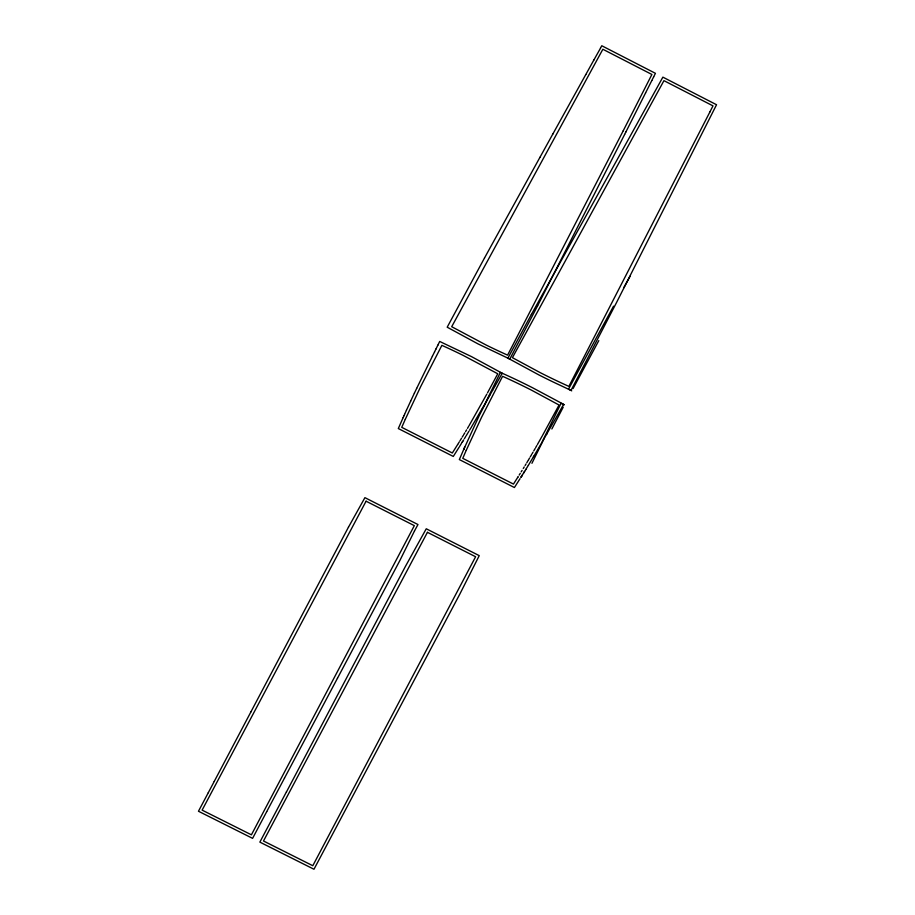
<?xml version="1.0" encoding="UTF-8"?>
<svg xmlns="http://www.w3.org/2000/svg" width="915" height="915" viewBox="0 0 915 915"><rect width="100%" height="100%" fill="white"/><g stroke="black" fill="none" stroke-linecap="round" stroke-linejoin="round"><path stroke-width="1.37" d="M286.452 791.818L259.86 842.12L313.982 869.25L459.845 594.052L479.243 555.645L426.253 528.779L405.379 566.488L286.464 791.933M348.489 527.154L364.913 497.657L417.972 524.535L414.495 530.917M463.779 449.288L479.185 415.707L488.873 396.87M531.386 314.474L662.872 77.146L716.537 104.733L616.561 302.476L571.006 390.408L560.518 385.455A681.103 668.133 -4.9 0 1 539.084 375.024L507.905 358.142L531.386 314.417M600.572 48.06L593.824 60.093M543.67 439.509L531.935 463.299M463.905 449.002L459.341 459.57L514.413 487.523L520.063 478.648M463.928 448.945L464.26 448.201M464.431 447.79L464.751 447.058M466.181 450.443L462.761 458.346L513.464 484.081L517.799 477.275M466.238 450.306L481.496 417.446L502.587 376.294A682.03 669.037 -4.9 0 1 531.169 389.984L559.054 405.025L542.652 435.208M403.103 417.697L398.311 428.552L453.291 456.436L459.204 447.058M405.231 419.459L401.742 427.339L452.33 452.994L457.637 444.564M403.138 417.617L403.835 416.062M405.288 419.322L420.728 386.507L441.876 345.344A671.667 658.88 -4.9 0 1 463.162 355.386L497.771 373.778L487.523 392.832M403.95 415.787L404.59 414.358M404.762 413.992L406.443 410.252M406.443 410.252L410.663 401.102M410.652 401.102L414.392 393.164M414.392 393.164L416.68 388.372M416.68 388.372L432.406 356.232M484.115 405.517L500.413 372.405L503.719 373.915A684.683 671.644 -4.9 0 1 532.416 387.674L563.64 404.339L543.636 439.463M651.8 80.566L645.601 92.861M653.665 76.849L655.437 73.326L601.784 45.75L600.514 48.026M625.849 132.035L624.613 134.459M645.601 92.861L625.849 132.035M651.8 80.554L653.676 76.849M624.625 134.459L537.631 305.747M551.859 428.975L563.205 407.198M432.395 356.221L434.545 351.92M537.631 305.747L509.792 359.046L478.076 343.926L447.195 327.204L484.504 257.984M434.522 351.92L435.998 348.981M435.975 348.97L437.85 345.218M266.711 811.639L252.586 838.357L198.464 811.25L208.3 792.687M266.711 811.639L284.496 778.105M284.496 778.105L337.475 678.232M337.475 678.244L399.935 560.392L414.506 530.917M437.828 345.207L439.703 341.455L471.419 356.575L502.255 373.286L495.324 385.547M348.466 527.154L250.893 711.916M573.053 388.578L598.81 340.62M250.893 711.916L214.236 781.433M208.3 792.687L214.236 781.433M495.312 385.535L492.613 390.339M484.515 257.984L539.942 157.334M492.59 390.328L489.983 394.948M489.971 394.948L488.885 396.881M539.953 157.334L552.786 134.105M486.814 394.136L469.052 425.692M613.553 306.17L568.547 389.058L571.715 390.854M585.783 74.561L552.797 134.105M585.794 74.561L593.812 60.093M484.012 405.391L481.736 409.371M546.632 434.259L546.964 433.653M623.744 287.745L630.172 276.158M542.321 435.792L537.402 444.541M481.736 409.371L471.431 427.031M535.687 447.549L536.819 445.559M535.126 448.522L533.777 450.866M531.97 453.966L532.988 452.216M531.478 454.812L530.277 456.86M533.868 456.162L528.344 465.335M468.583 426.482L467.462 428.38M470.962 427.82L469.612 430.084M529.579 458.038L528.252 460.279M465.586 431.537L466.616 429.833M467.931 432.875L468.96 431.171M467.531 433.538L466.044 435.998M526.8 462.693L527.829 460.988M463.722 434.648L464.82 432.829M533.376 456.985L541.428 443.295L561.044 403.309L564.349 404.83M462.235 437.096L463.207 435.506M465.518 436.855L464.385 438.697M525.107 465.506L526.022 463.985M528.149 465.644L525.576 469.841M461.492 438.319L459.936 440.858M524.238 466.925L523.277 468.491M462.224 442.208L462.704 441.419M463.642 439.909L462.109 442.391M524.409 471.717L524.833 471.053M459.284 441.911L457.752 444.381M521.23 471.797L522.122 470.356M525.416 470.093L525.885 469.338M461.56 443.272L459.627 446.383M520.258 473.364L519.171 475.091M523.517 473.158L524.146 472.151M524.684 471.282L521.733 475.994M521.516 476.349L522.248 475.182M520.921 477.287L521.447 476.463M517.73 477.378L518.199 476.624M521.07 477.047L521.664 476.109M709.868 112.007L568.878 386.393A682.03 669.037 -4.9 0 1 540.296 372.691L512.411 357.662L663.947 80.657L712.991 105.866L709.868 112.007M623.241 130.754L507.596 355.146A671.667 658.88 -4.9 0 1 486.311 345.115L451.701 326.712L602.859 49.261L651.892 74.47L623.241 130.754M427.431 532.324L263.497 840.999L312.804 865.716L475.606 556.743L427.431 532.324M366.08 501.203L202.112 810.13L251.408 834.823L414.335 525.645L366.08 501.203"/></g></svg>
